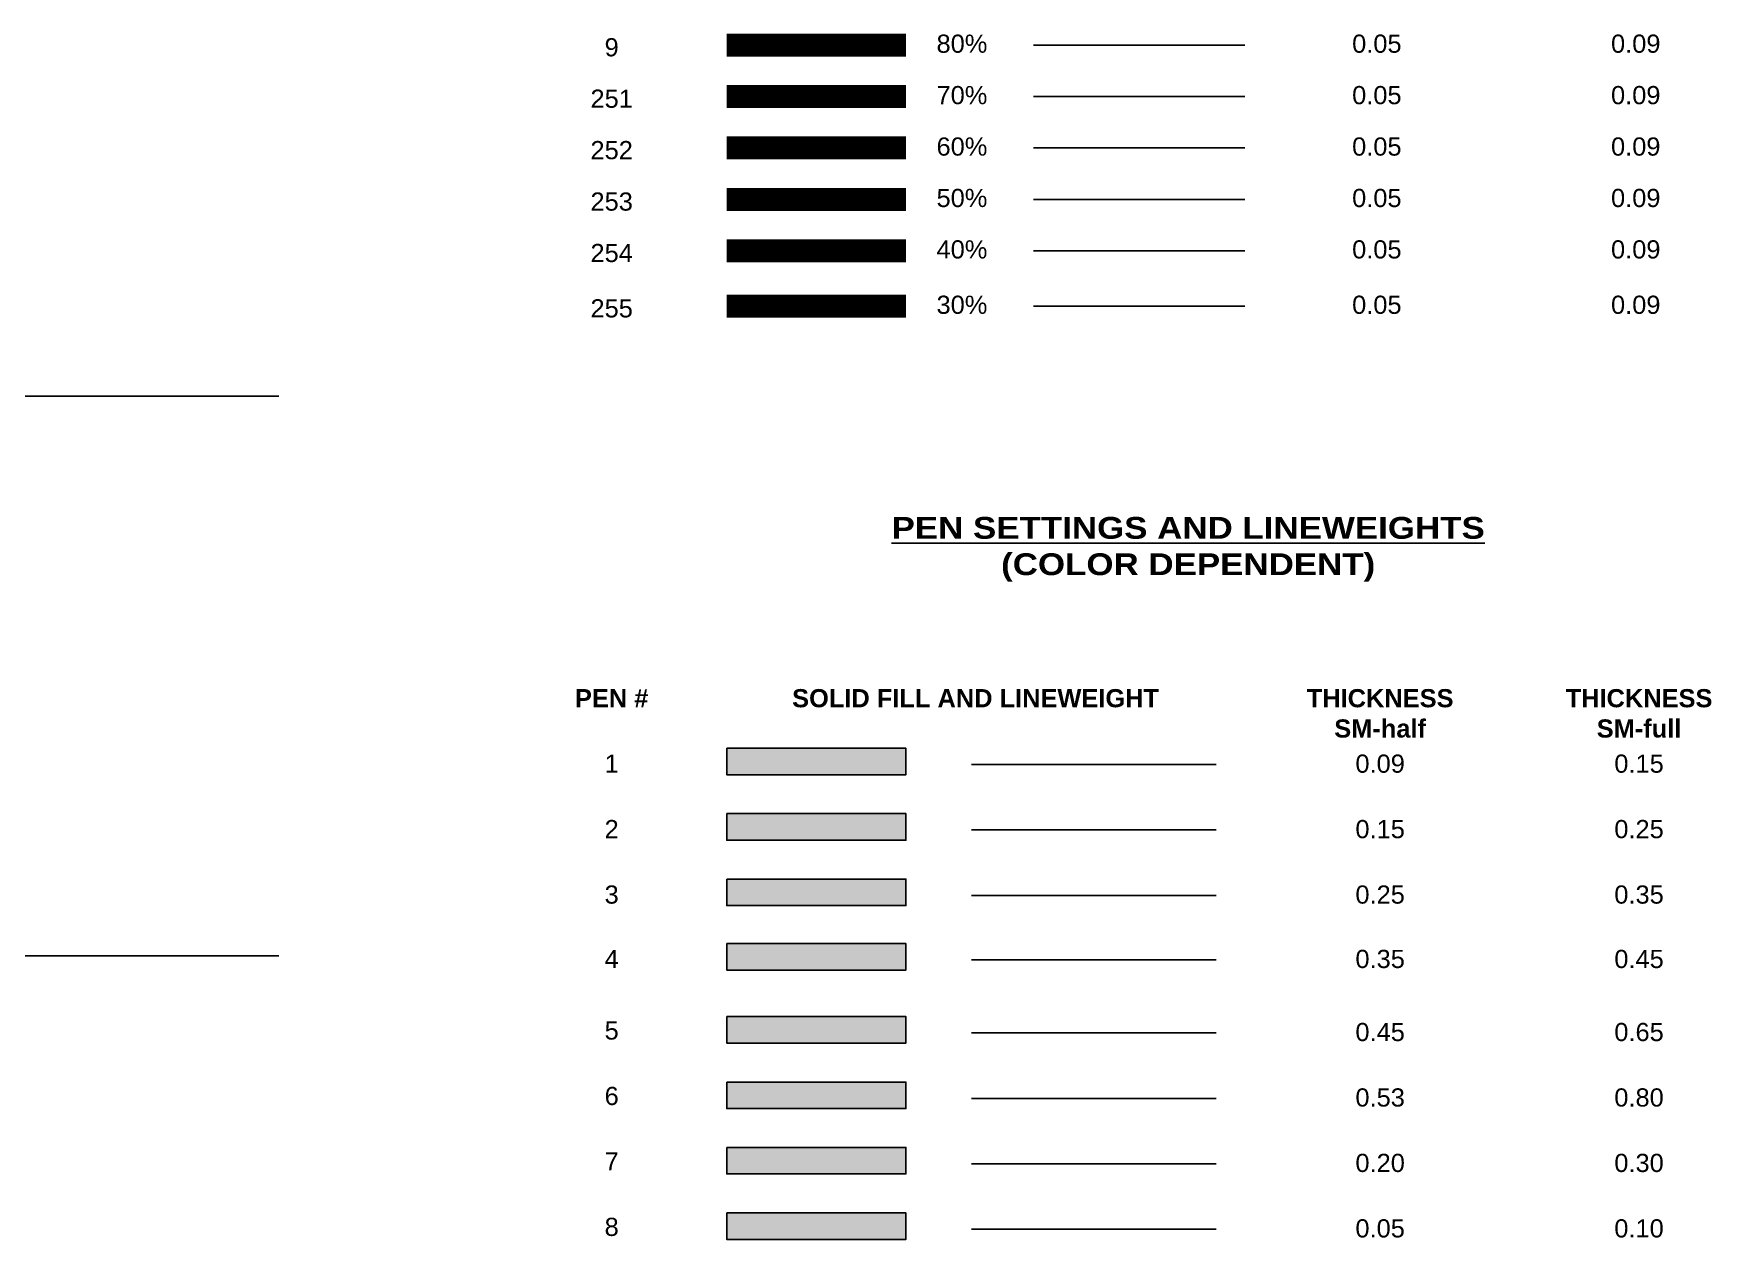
# Model space of a CAD drawing. Header units: inches. Extents: x -11160 to 9368, y -3485 to 2663.
# Drawn here: x -4796.1 to -4452.9, y 586.3 to 833.1 of the extents above; entities that cross this region are included whole.
import ezdxf

# ---------------------------------------------------------------- set-up
doc = ezdxf.new("R2010")
doc.units = ezdxf.units.IN
doc.header["$MEASUREMENT"] = 0
doc.layers.add('SM-A-GUIDE', color=7, linetype='Continuous')
doc.styles.add('SMM_BOLD', font='arialbd.ttf')
doc.styles.add('SMM_REGULAR', font='arial.ttf')
doc.styles.add('SMM_TITLE', font='ariblk.ttf')

msp = doc.modelspace()

# ---------------------------------------------------------------- hatches: boundary and pattern name
at = {"layer": 'SM-A-GUIDE'}
for color, points in [(1, [(-4654.31367, 686.82907), (-4654.31367, 681.40237), (-4617.68664, 681.40237), (-4617.68664, 686.82907)]), (2, [(-4654.31367, 673.43704), (-4654.31367, 668.01034), (-4617.68664, 668.01034), (-4617.68664, 673.43704)]), (3, [(-4654.31367, 660.04501), (-4654.31367, 654.61832), (-4617.68664, 654.61832), (-4617.68664, 660.04501)]), (4, [(-4654.31367, 646.86807), (-4654.31367, 641.44137), (-4617.68664, 641.44137), (-4617.68664, 646.86807)]), (5, [(-4654.31367, 631.91936), (-4654.31367, 626.49267), (-4617.68664, 626.49267), (-4617.68664, 631.91936)]), (6, [(-4654.31367, 618.52734), (-4654.31367, 613.10065), (-4617.68664, 613.10065), (-4617.68664, 618.52734)]), (7, [(-4654.31367, 605.13533), (-4654.31367, 599.70863), (-4617.68664, 599.70863), (-4617.68664, 605.13533)]), (8, [(-4654.31367, 591.74331), (-4654.31367, 586.31661), (-4617.68664, 586.31661), (-4617.68664, 591.74331)])]:
    msp.add_hatch(color=color, dxfattribs=at).paths.add_polyline_path(points)

# ---------------------------------------------------------------- linework, layer by layer
at = {"color": 251}
msp.add_line((-4591.55163, 830.69022), (-4548.37327, 830.69022), dxfattribs=at)
at = {"color": 252}
msp.add_line((-4591.55163, 820.16754), (-4548.37327, 820.16754), dxfattribs=at)
at = {"color": 253}
msp.add_line((-4591.55163, 809.64487), (-4548.37327, 809.64487), dxfattribs=at)
at = {"color": 254}
msp.add_line((-4591.55163, 799.1222), (-4548.37327, 799.1222), dxfattribs=at)
at = {"color": 8}
msp.add_line((-4591.55163, 788.59949), (-4548.37327, 788.59949), dxfattribs=at)
at = {"color": 9}
msp.add_line((-4591.55163, 777.27192), (-4548.37327, 777.27192), dxfattribs=at)
at = {"color": 2}
for p, q in [((-5045.28445, 758.83821), (-4745.94587, 758.83821)), ((-5045.28445, 644.37208), (-4745.94587, 644.37208))]:
    msp.add_line(p, q, dxfattribs=at)
at = {"color": 251, "const_width": 4.72441}
msp.add_lwpolyline([(-4617.68664, 830.69022), (-4654.31367, 830.69022)], dxfattribs=at)
at = {"color": 252, "const_width": 4.72441}
msp.add_lwpolyline([(-4617.68664, 820.16754), (-4654.31367, 820.16754)], dxfattribs=at)
at = {"color": 8, "const_width": 4.72441}
msp.add_lwpolyline([(-4617.68664, 809.64487), (-4654.31367, 809.64487)], dxfattribs=at)
at = {"color": 253, "const_width": 4.72441}
msp.add_lwpolyline([(-4617.68664, 799.1222), (-4654.31367, 799.1222)], dxfattribs=at)
at = {"color": 9, "const_width": 4.72441}
msp.add_lwpolyline([(-4617.68664, 788.59949), (-4654.31367, 788.59949)], dxfattribs=at)
at = {"color": 254, "const_width": 4.72441}
msp.add_lwpolyline([(-4617.68664, 777.27192), (-4654.31367, 777.27192)], dxfattribs=at)
at = {"layer": 'SM-A-GUIDE', "color": 1}
msp.add_line((-4604.26463, 683.48644), (-4554.21559, 683.48644), dxfattribs=at)
at = {"layer": 'SM-A-GUIDE', "color": 2}
msp.add_line((-4604.26463, 670.09441), (-4554.21559, 670.09441), dxfattribs=at)
at = {"layer": 'SM-A-GUIDE', "color": 3}
msp.add_line((-4604.26463, 656.70238), (-4554.21559, 656.70238), dxfattribs=at)
at = {"layer": 'SM-A-GUIDE', "color": 4}
msp.add_line((-4604.26463, 643.52544), (-4554.21559, 643.52544), dxfattribs=at)
at = {"layer": 'SM-A-GUIDE', "color": 5}
msp.add_line((-4604.26463, 628.57673), (-4554.21559, 628.57673), dxfattribs=at)
at = {"layer": 'SM-A-GUIDE', "color": 6}
msp.add_line((-4604.26463, 615.18471), (-4554.21559, 615.18471), dxfattribs=at)
at = {"layer": 'SM-A-GUIDE', "color": 7}
msp.add_line((-4604.26463, 601.7927), (-4554.21559, 601.7927), dxfattribs=at)
at = {"layer": 'SM-A-GUIDE', "color": 8}
msp.add_line((-4604.26463, 588.40068), (-4554.21559, 588.40068), dxfattribs=at)
at = {"layer": 'SM-A-GUIDE', "color": 1}
msp.add_lwpolyline([(-4654.31367, 686.82907), (-4617.68664, 686.82907), (-4617.68664, 681.40237), (-4654.31367, 681.40237)], close=True, dxfattribs=at)
at = {"layer": 'SM-A-GUIDE', "color": 2}
msp.add_lwpolyline([(-4654.31367, 673.43704), (-4617.68664, 673.43704), (-4617.68664, 668.01034), (-4654.31367, 668.01034)], close=True, dxfattribs=at)
at = {"layer": 'SM-A-GUIDE', "color": 3}
msp.add_lwpolyline([(-4654.31367, 660.04501), (-4617.68664, 660.04501), (-4617.68664, 654.61832), (-4654.31367, 654.61832)], close=True, dxfattribs=at)
at = {"layer": 'SM-A-GUIDE', "color": 4}
msp.add_lwpolyline([(-4654.31367, 646.86807), (-4617.68664, 646.86807), (-4617.68664, 641.44137), (-4654.31367, 641.44137)], close=True, dxfattribs=at)
at = {"layer": 'SM-A-GUIDE', "color": 5}
msp.add_lwpolyline([(-4654.31367, 631.91936), (-4617.68664, 631.91936), (-4617.68664, 626.49267), (-4654.31367, 626.49267)], close=True, dxfattribs=at)
at = {"layer": 'SM-A-GUIDE', "color": 6}
msp.add_lwpolyline([(-4654.31367, 618.52734), (-4617.68664, 618.52734), (-4617.68664, 613.10065), (-4654.31367, 613.10065)], close=True, dxfattribs=at)
at = {"layer": 'SM-A-GUIDE', "color": 7}
for points in [[(-4654.31367, 605.13533), (-4617.68664, 605.13533), (-4617.68664, 599.70863), (-4654.31367, 599.70863)], [(-4654.31367, 591.74331), (-4617.68664, 591.74331), (-4617.68664, 586.31661), (-4654.31367, 586.31661)]]:
    msp.add_lwpolyline(points, close=True, dxfattribs=at)

# ---------------------------------------------------------------- texts
at = {"layer": 'SM-A-GUIDE', "attachment_point": 2}
for s, insert, char_height, width, style in [('9', (-4677.86212, 832.10624), 3.72001, 31.952182, 'SMM_REGULAR'), ('80%', (-4606.21199, 832.8403), 3.720007, 31.952182, 'SMM_REGULAR'), ('0.05', (-4521.34549, 832.8403), 3.720007, 31.952182, 'SMM_REGULAR'), ('0.09', (-4468.38906, 832.8403), 3.720007, 31.952182, 'SMM_REGULAR'), ('251', (-4677.86212, 821.58357), 3.720007, 31.952182, 'SMM_REGULAR'), ('70%', (-4606.21199, 822.31763), 3.720007, 31.952182, 'SMM_REGULAR'), ('0.05', (-4521.34549, 822.31763), 3.720007, 31.952182, 'SMM_REGULAR'), ('0.09', (-4468.38906, 822.31763), 3.720007, 31.952182, 'SMM_REGULAR'), ('252', (-4677.86212, 811.0609), 3.720007, 31.952182, 'SMM_REGULAR'), ('60%', (-4606.21199, 811.79496), 3.720007, 31.952182, 'SMM_REGULAR'), ('0.05', (-4521.34549, 811.79496), 3.720007, 31.952182, 'SMM_REGULAR'), ('0.09', (-4468.38906, 811.79496), 3.720007, 31.952182, 'SMM_REGULAR'), ('253', (-4677.86212, 800.53823), 3.720007, 31.952182, 'SMM_REGULAR'), ('50%', (-4606.21199, 801.27228), 3.720007, 31.952182, 'SMM_REGULAR'), ('0.05', (-4521.34549, 801.27228), 3.720007, 31.952182, 'SMM_REGULAR'), ('0.09', (-4468.38906, 801.27228), 3.720007, 31.952182, 'SMM_REGULAR'), ('254', (-4677.86212, 790.01552), 3.720007, 31.952182, 'SMM_REGULAR'), ('40%', (-4606.21199, 790.74958), 3.720007, 31.952182, 'SMM_REGULAR'), ('0.05', (-4521.34549, 790.74958), 3.720007, 31.952182, 'SMM_REGULAR'), ('0.09', (-4468.38906, 790.74958), 3.720007, 31.952182, 'SMM_REGULAR'), ('30%', (-4606.21199, 779.42201), 3.720007, 31.952182, 'SMM_REGULAR'), ('0.05', (-4521.34549, 779.42201), 3.720007, 31.952182, 'SMM_REGULAR'), ('0.09', (-4468.38906, 779.42201), 3.720007, 31.952182, 'SMM_REGULAR'), ('255', (-4677.86212, 778.68795), 3.720007, 31.952182, 'SMM_REGULAR'), ('{\\LPEN SETTINGS AND LINEWEIGHTS\\P}(COLOR DEPENDENT)', (-4559.94095, 734.14804), 4.4640089, 215.7376922, 'SMM_TITLE'), ('{\\LPEN SETTINGS AND LINEWEIGHTS\\P}(COLOR DEPENDENT)', (-4559.94095, 734.14804), 4.4640089, 215.7376922, 'SMM_TITLE'), ('PEN #', (-4677.86212, 698.92377), 3.720007, 31.952182, 'SMM_BOLD'), ('SOLID FILL AND LINEWEIGHT', (-4603.42304, 698.92377), 3.7200074, 101.1664748, 'SMM_BOLD'), ('THICKNESS\\PSM-half', (-4520.67385, 698.92377), 3.720007, 31.952182, 'SMM_BOLD'), ('THICKNESS\\PSM-full', (-4467.71742, 698.92377), 3.720007, 31.952182, 'SMM_BOLD'), ('1', (-4677.86212, 685.53175), 3.72001, 31.952182, 'SMM_REGULAR'), ('0.09', (-4520.67385, 685.53175), 3.720007, 31.952182, 'SMM_REGULAR'), ('0.15', (-4467.71742, 685.53175), 3.720007, 31.952182, 'SMM_REGULAR'), ('2', (-4677.86212, 672.13972), 3.72001, 31.952182, 'SMM_REGULAR'), ('0.15', (-4520.67385, 672.13972), 3.720007, 31.952182, 'SMM_REGULAR'), ('0.25', (-4467.71742, 672.13972), 3.720007, 31.952182, 'SMM_REGULAR'), ('3', (-4677.86212, 658.74769), 3.72001, 31.952182, 'SMM_REGULAR'), ('0.25', (-4520.67385, 658.74769), 3.720007, 31.952182, 'SMM_REGULAR'), ('0.35', (-4467.71742, 658.74769), 3.720007, 31.952182, 'SMM_REGULAR'), ('4', (-4677.86212, 645.57075), 3.72001, 31.952182, 'SMM_REGULAR'), ('0.35', (-4520.67385, 645.57075), 3.720007, 31.952182, 'SMM_REGULAR'), ('0.45', (-4467.71742, 645.57075), 3.720007, 31.952182, 'SMM_REGULAR'), ('5', (-4677.86212, 630.92976), 3.72001, 31.952182, 'SMM_REGULAR'), ('0.45', (-4520.67385, 630.62204), 3.720007, 31.952182, 'SMM_REGULAR'), ('0.65', (-4467.71742, 630.62204), 3.720007, 31.952182, 'SMM_REGULAR'), ('6', (-4677.86212, 617.53773), 3.72001, 31.952182, 'SMM_REGULAR'), ('0.53', (-4520.67385, 617.23002), 3.720007, 31.952182, 'SMM_REGULAR'), ('0.80', (-4467.71742, 617.23002), 3.720007, 31.952182, 'SMM_REGULAR'), ('7', (-4677.86212, 604.14571), 3.72001, 31.952182, 'SMM_REGULAR'), ('0.20', (-4520.67385, 603.83801), 3.720007, 31.952182, 'SMM_REGULAR'), ('0.30', (-4467.71742, 603.83801), 3.720007, 31.952182, 'SMM_REGULAR'), ('8', (-4677.86212, 590.7537), 3.72001, 31.952182, 'SMM_REGULAR'), ('0.05', (-4520.67385, 590.44599), 3.720007, 31.952182, 'SMM_REGULAR'), ('0.10', (-4467.71742, 590.44599), 3.720007, 31.952182, 'SMM_REGULAR')]:
    msp.add_mtext(s, dxfattribs=dict(at, insert=insert, char_height=char_height, width=width, style=style))

doc.saveas('drawing.dxf')
